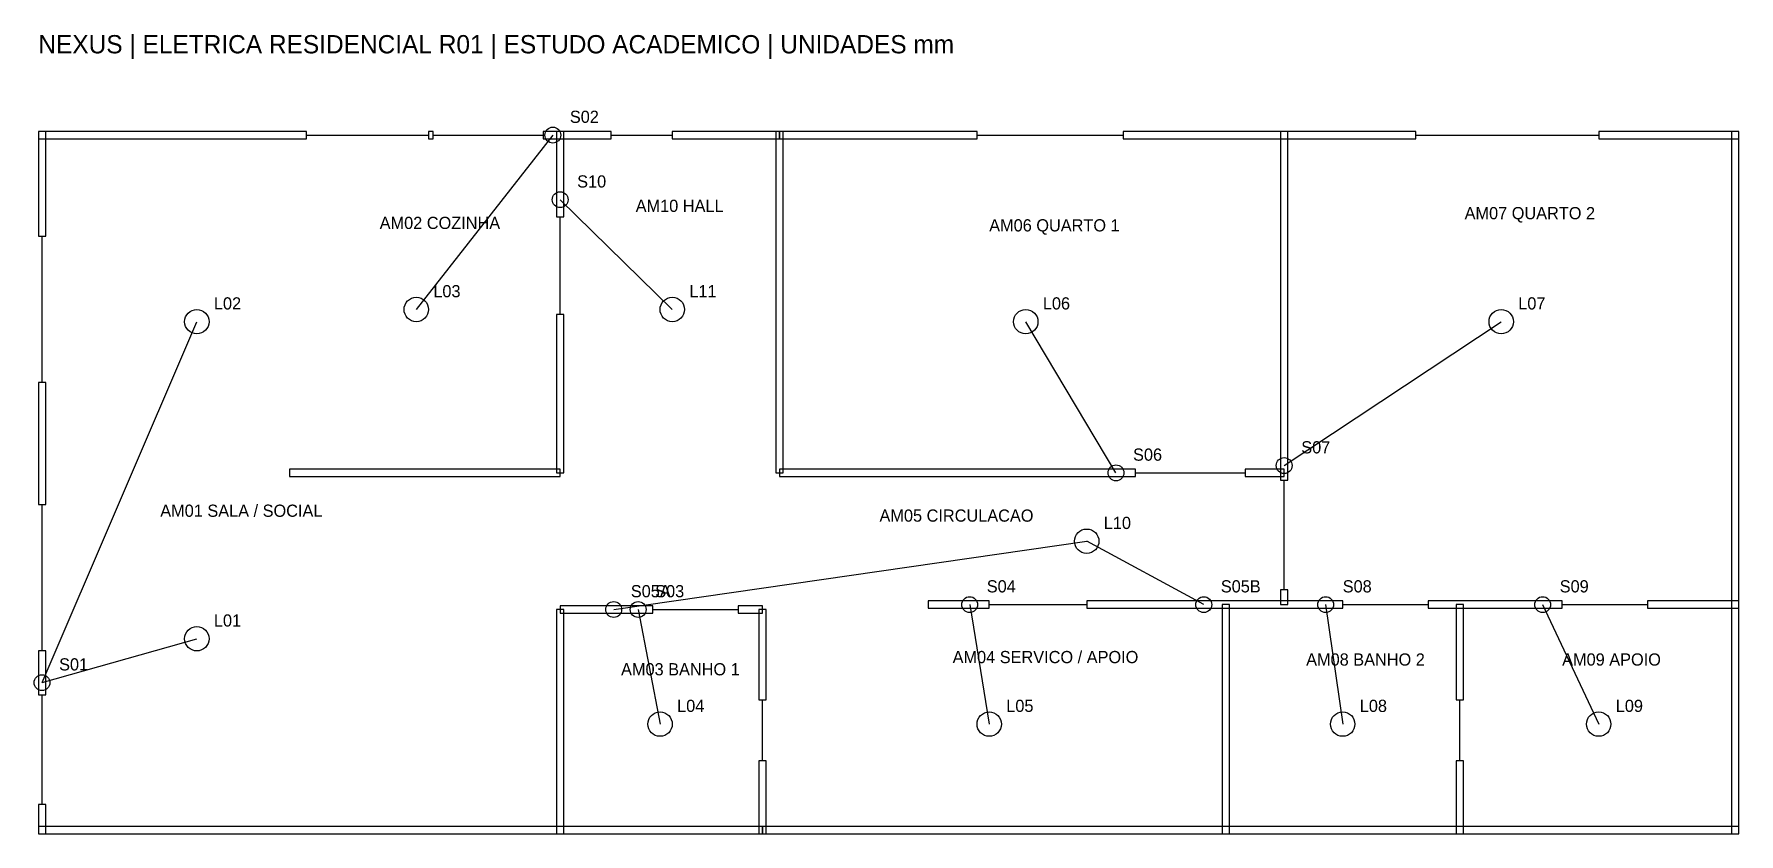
# Model space of a CAD drawing. Header units: millimetres. Extents: x -35 to 13950, y 0 to 6558.
import ezdxf

# ---------------------------------------------------------------- set-up
doc = ezdxf.new("R2010")
doc.units = ezdxf.units.MM
for name, color, linetype in [('ABERTURAS', 9, 'Continuous'), ('AMBIENTES', 8, 'Continuous'), ('COMANDOS', 3, 'Continuous'), ('ILUMINACAO', 5, 'Continuous'), ('PAREDES', 8, 'Continuous'), ('TEXTOS', 7, 'Continuous')]:
    doc.layers.add(name, color=color, linetype=linetype)

msp = doc.modelspace()

# ---------------------------------------------------------------- linework, layer by layer
at = {"layer": 'ABERTURAS'}
for p, q in [((2200, 5730), (3200, 5730)), ((3240, 5730), (4140, 5730)), ((4700, 5730), (5200, 5730)), ((7700, 5730), (8900, 5730)), ((11300, 5730), (12800, 5730)), ((4280, 4260), (4280, 5060)), ((30, 3700), (30, 4900)), ((9000, 2960), (9900, 2960)), ((10220, 2000), (10220, 2900)), ((30, 1500), (30, 2700)), ((5040, 1840), (5740, 1840)), ((7800, 1880), (8600, 1880)), ((10700, 1880), (11400, 1880)), ((12500, 1880), (13200, 1880)), ((30, 240), (30, 1140)), ((5940, 600), (5940, 1100)), ((11660, 600), (11660, 1100))]:
    msp.add_line(p, q, dxfattribs=at)
at = {"layer": 'COMANDOS'}
for p, q in [((4220, 5730), (3100, 4300)), ((4280, 5200), (5200, 4300)), ((30, 1240), (1300, 4200)), ((8840, 2960), (8100, 4200)), ((10220, 3020), (12000, 4200)), ((4720, 1840), (8600, 2400)), ((9560, 1880), (8600, 2400)), ((4920, 1840), (5100, 900)), ((7640, 1880), (7800, 900)), ((10560, 1880), (10700, 900)), ((12340, 1880), (12800, 900)), ((30, 1240), (1300, 1600))]:
    msp.add_line(p, q, dxfattribs=at)
for centre in [(4220, 5730), (4280, 5200), (10220, 3020), (8840, 2960), (4720, 1840), (4920, 1840), (7640, 1880), (9560, 1880), (10560, 1880), (12340, 1880), (30, 1240)]:
    msp.add_circle(centre, 65, dxfattribs=at)
at = {"layer": 'ILUMINACAO'}
for centre in [(3100, 4300), (5200, 4300), (1300, 4200), (8100, 4200), (12000, 4200), (8600, 2400), (1300, 1600), (5100, 900), (7800, 900), (10700, 900), (12800, 900)]:
    msp.add_circle(centre, 100, dxfattribs=at)
at = {"layer": 'PAREDES'}
for points in [[(0, 4900), (60, 4900), (60, 5760), (0, 5760)], [(0, 5700), (2200, 5700), (2200, 5760), (0, 5760)], [(3200, 5700), (3240, 5700), (3240, 5760), (3200, 5760)], [(4140, 5700), (4700, 5700), (4700, 5760), (4140, 5760)], [(4250, 5060), (4310, 5060), (4310, 5760), (4250, 5760)], [(5200, 5700), (6080, 5700), (6080, 5760), (5200, 5760)], [(6050, 2960), (6110, 2960), (6110, 5760), (6050, 5760)], [(6080, 5700), (7700, 5700), (7700, 5760), (6080, 5760)], [(8900, 5700), (11300, 5700), (11300, 5760), (8900, 5760)], [(10190, 2900), (10250, 2900), (10250, 5760), (10190, 5760)], [(12800, 5700), (13950, 5700), (13950, 5760), (12800, 5760)], [(13890, 0), (13950, 0), (13950, 5760), (13890, 5760)], [(4250, 2960), (4310, 2960), (4310, 4260), (4250, 4260)], [(0, 2700), (60, 2700), (60, 3700), (0, 3700)], [(2060, 2930), (4280, 2930), (4280, 2990), (2060, 2990)], [(6080, 2930), (9000, 2930), (9000, 2990), (6080, 2990)], [(9900, 2930), (10220, 2930), (10220, 2990), (9900, 2990)], [(10190, 1880), (10250, 1880), (10250, 2000), (10190, 2000)], [(4250, 0), (4310, 0), (4310, 1840), (4250, 1840)], [(4280, 1810), (5040, 1810), (5040, 1870), (4280, 1870)], [(5740, 1810), (5940, 1810), (5940, 1870), (5740, 1870)], [(5910, 1100), (5970, 1100), (5970, 1840), (5910, 1840)], [(7300, 1850), (7800, 1850), (7800, 1910), (7300, 1910)], [(8600, 1850), (10700, 1850), (10700, 1910), (8600, 1910)], [(9710, 0), (9770, 0), (9770, 1880), (9710, 1880)], [(11400, 1850), (12500, 1850), (12500, 1910), (11400, 1910)], [(11630, 1100), (11690, 1100), (11690, 1880), (11630, 1880)], [(13200, 1850), (13950, 1850), (13950, 1910), (13200, 1910)], [(0, 1140), (60, 1140), (60, 1500), (0, 1500)], [(5910, 0), (5970, 0), (5970, 600), (5910, 600)], [(11630, 0), (11690, 0), (11690, 600), (11630, 600)], [(0, 0), (60, 0), (60, 240), (0, 240)], [(0, 0), (5940, 0), (5940, 60), (0, 60)], [(5940, 0), (13950, 0), (13950, 60), (5940, 60)]]:
    msp.add_lwpolyline(points, close=True, dxfattribs=at)

# ---------------------------------------------------------------- texts
at = {"layer": 'AMBIENTES'}
for s, p in [('AM10 HALL', (4900, 5100)), ('AM02 COZINHA', (2800, 4960)), ('AM06 QUARTO 1', (7800, 4940)), ('AM07 QUARTO 2', (11700, 5040)), ('AM01 SALA / SOCIAL', (1000, 2600)), ('AM05 CIRCULACAO', (6900, 2560)), ('AM03 BANHO 1', (4780, 1300)), ('AM04 SERVICO / APOIO', (7500, 1400)), ('AM08 BANHO 2', (10400, 1380)), ('AM09 APOIO', (12500, 1380))]:
    msp.add_text(s, height=100, dxfattribs=at).set_placement(p)
at = {"layer": 'COMANDOS'}
for s, p in [('S02', (4360, 5830)), ('S10', (4420, 5300)), ('S07', (10360, 3120)), ('S06', (8980, 3060)), ('S05A', (4860, 1940)), ('S03', (5060, 1940)), ('S04', (7780, 1980)), ('S05B', (9700, 1980)), ('S08', (10700, 1980)), ('S09', (12480, 1980)), ('S01', (170, 1340))]:
    msp.add_text(s, height=100, dxfattribs=at).set_placement(p)
at = {"layer": 'ILUMINACAO'}
for s, p in [('L03', (3240, 4400)), ('L11', (5340, 4400)), ('L02', (1440, 4300)), ('L06', (8240, 4300)), ('L07', (12140, 4300)), ('L10', (8740, 2500)), ('L01', (1440, 1700)), ('L04', (5240, 1000)), ('L05', (7940, 1000)), ('L08', (10840, 1000)), ('L09', (12940, 1000))]:
    msp.add_text(s, height=100, dxfattribs=at).set_placement(p)
at = {"layer": 'TEXTOS'}
msp.add_text('NEXUS | ELETRICA RESIDENCIAL R01 | ESTUDO ACADEMICO | UNIDADES mm', height=150, dxfattribs=at).set_placement((0, 6400))

doc.saveas('drawing.dxf')
